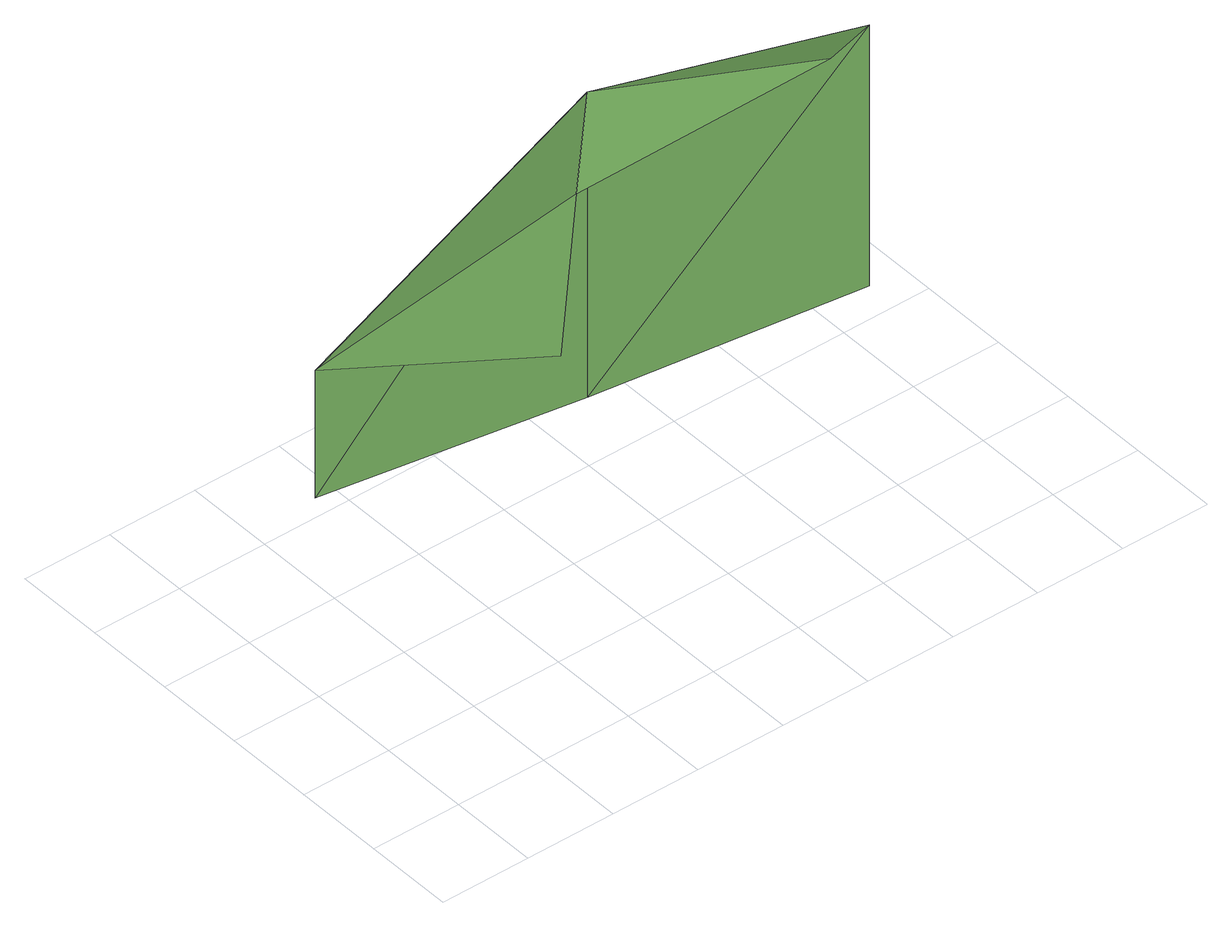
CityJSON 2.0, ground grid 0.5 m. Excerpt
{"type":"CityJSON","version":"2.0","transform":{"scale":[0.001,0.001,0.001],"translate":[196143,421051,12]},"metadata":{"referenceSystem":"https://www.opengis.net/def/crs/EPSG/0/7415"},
"CityObjects":{
"plantcover1":{"type":"PlantCover","attributes":{"3df_class":"Forest","bgt_fysiekvoorkomen":"groenvoorziening","bgt_status":"bestaand","identificatienamespace":"NL.IMGeo","begroeidterreindeeloptalud":"true","plus_fysiekvoorkomen":"gras- en kruidachtigen","relatievehoogteligging":0,"aantal_punten":0},"geometry":[{"type":"MultiSurface","lod":"1","boundaries":[[[0,1,2]],[[3,1,4]],[[4,1,0]],[[3,4,5]],[[0,6,4]],[[5,4,7]],[[6,7,4]],[[5,7,8]]]}]}
},
"vertices":[
[1797,1344,2004],[891,2110,950],[1297,844,1630],[891,2110,200],[2305,1882,2000],[2305,1882,200],[3297,1344,2021],[3772,1646,1780],[3772,1646,240]
]}
